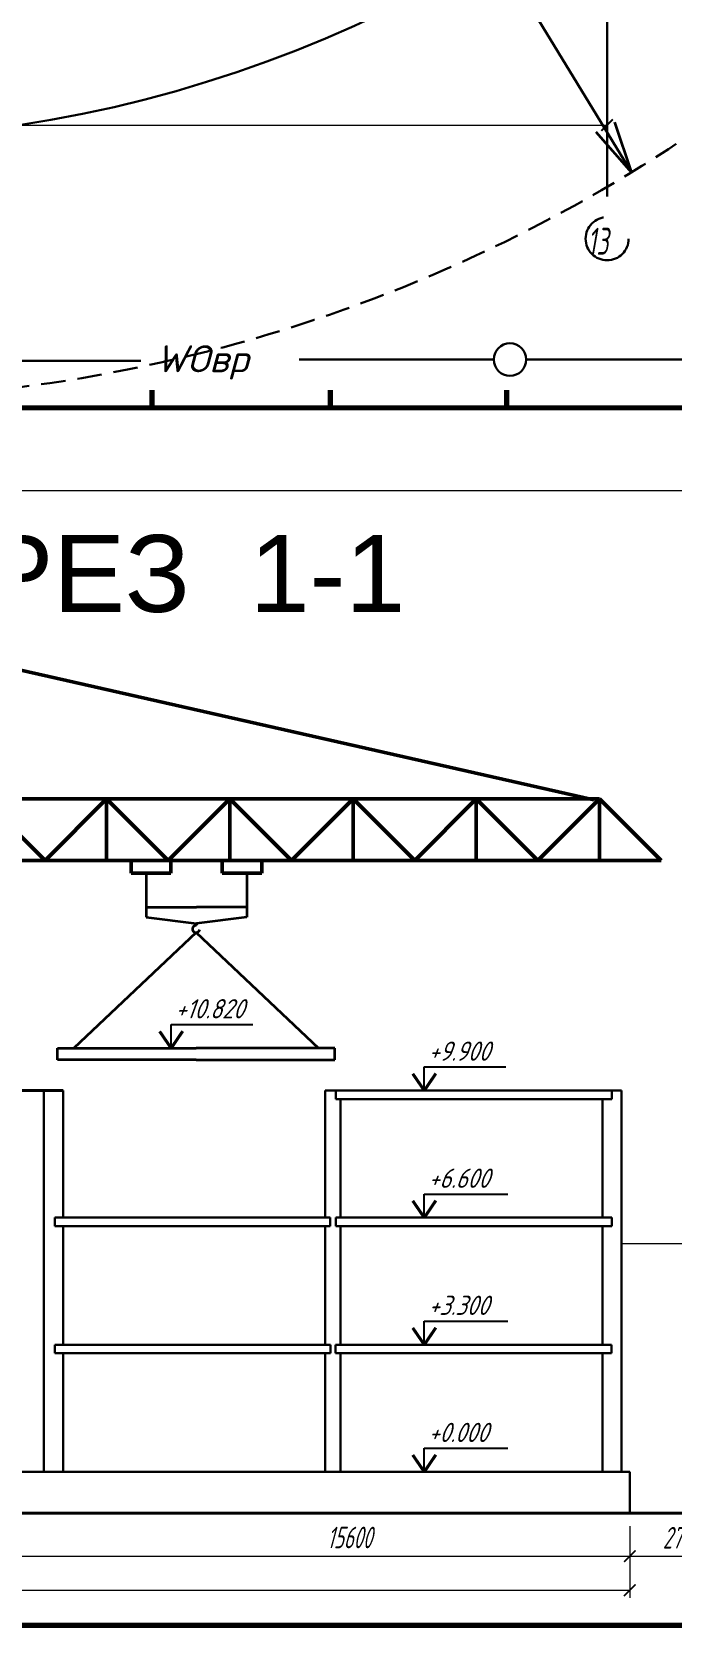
# Paper-space layout 'Layout2' of a CAD drawing. Header units: millimetres. Extents: x 15 to 830, y -5 to 579.
# Drawn here: x 352.8 to 436, y -5.4 to 201.4 of the extents above; entities that cross this region are included whole.
import ezdxf

# ---------------------------------------------------------------- set-up
doc = ezdxf.new("R2010")
doc.units = ezdxf.units.MM
for name, pattern in [('ACAD_ISO04W100', [30, 24, -3, 0, -3]), ('DASHDOT', [25.4, 12.7, -6.35, 0, -6.35]), ('HIDDEN2', [4.7625, 3.175, -1.5875])]:
    doc.linetypes.add(name, pattern=pattern)
for name, color, linetype, lineweight in [('0.25', 7, 'Continuous', 25), ('0.3', 7, 'Continuous', 30), ('0.35', 7, 'Continuous', 35), ('0.5', 7, 'Continuous', 50), ('0.7', 7, 'Continuous', 70), ('035', 7, 'Continuous', 35), ('Основная', 7, 'Continuous', 30), ('Размеры', 7, 'Continuous', 20), ('стены', 7, 'Continuous', 70), ('Текст', 7, 'Continuous', 0)]:
    doc.layers.add(name, color=color, linetype=linetype, lineweight=lineweight)
doc.layers.add('рамка', color=7, linetype='Continuous')
doc.styles.add('2.8', font='txt.shx', dxfattribs={"width": 0.6, "oblique": 15, "height": 2.8})
doc.styles.add('3.0', font='', dxfattribs={"width": 0.7, "oblique": 10, "height": 3.5})
doc.styles.add('ArialCyr', font='arial.ttf', dxfattribs={"oblique": 5})
doc.styles.add('EEW3.0', font='txt.shx', dxfattribs={"width": 0.8, "oblique": 20, "height": 3})
doc.styles.add('мой', font='txt.shx', dxfattribs={"width": 0.6, "oblique": 15, "height": 3.5})
doc.styles.get('3.0').set_extended_font_data('GOST type A')
doc.dimstyles.new('1   200', dxfattribs={"dimtxt": 2.8, "dimasz": 1.5, "dimexe": 1, "dimexo": 4, "dimgap": 1, "dimtad": 1, "dimdec": 0, "dimlfac": 200, "dimtxsty": '2.8', "dimblk": 'ARCHTICK', "dimcen": 3, "dimclrd": 256, "dimclre": 256, "dimclrt": 256, "dimadec": 0, "dimazin": 0, "dimtfac": 1, "dimtdec": 0, "dimtmove": 0, "dimatfit": 3, "dimfxl": 1, "dimlwd": 25, "dimlwe": -1, "dimarcsym": 0})

# ---------------------------------------------------------------- blocks, each defined once
blk = doc.blocks.new('_ArchTick')
at = {"layer": 'Размеры', "color": 0, "lineweight": 0, "const_width": 0.15}
blk.add_lwpolyline([(-0.5, -0.5), (0.5, 0.5)], dxfattribs=at)
blk = doc.blocks.new('*D23')
at = {"layer": '0.25', "lineweight": 15}
for p, q in [((55.83, 148.55), (55.83, 140.87)), ((526.37, 148.68), (526.37, 140.87)), ((526.37, 141.87), (55.83, 141.87))]:
    blk.add_line(p, q, dxfattribs=at)
at = {"layer": 'Defpoints', "color": 0, "lineweight": 20}
for p in [(55.83, 152.55), (526.37, 152.68), (55.83, 141.87)]:
    blk.add_point(p, dxfattribs=at)
at = {"layer": '0.25', "lineweight": 15, "xscale": 1.5, "yscale": 1.5, "zscale": 1.5, "rotation": 180}
blk.add_blockref('_ArchTick', (55.83, 141.87), dxfattribs=at)
at = {"layer": '0.25', "lineweight": 15, "xscale": 1.5, "yscale": 1.5, "zscale": 1.5}
blk.add_blockref('_ArchTick', (526.37, 141.87), dxfattribs=at)
at = {"layer": '0.25', "insert": (291.1, 144.27), "char_height": 2.8, "attachment_point": 5, "style": '2.8'}
blk.add_mtext('95500', dxfattribs=at)
blk = doc.blocks.new('*D9')
at = {"layer": 'Defpoints', "color": 0}
for p in [(240.48, 189.33), (427.53, 189.35), (427.53, 189.35)]:
    blk.add_point(p, dxfattribs=at)
at = {"layer": 'Основная', "lineweight": 15}
for p, q in [((240.48, 193.33), (240.48, 190.35)), ((427.53, 193.35), (427.53, 190.35)), ((240.48, 189.35), (427.53, 189.35))]:
    blk.add_line(p, q, dxfattribs=at)
at = {"layer": 'Основная', "lineweight": 15, "xscale": 1.5, "yscale": 1.5, "zscale": 1.5, "rotation": 180}
blk.add_blockref('_ArchTick', (240.48, 189.35), dxfattribs=at)
at = {"layer": 'Основная', "lineweight": 15, "xscale": 1.5, "yscale": 1.5, "zscale": 1.5}
blk.add_blockref('_ArchTick', (427.53, 189.35), dxfattribs=at)
at = {"layer": 'Основная', "lineweight": 20, "insert": (334, 191.75), "char_height": 2.8, "attachment_point": 5, "style": '2.8'}
blk.add_mtext('37100', dxfattribs=at)
blk = doc.blocks.new('*D55')
at = {"layer": '0.25', "lineweight": 15, "transparency": 16777216}
for p, q in [((348.95, 6.8), (348.95, 2.54)), ((430.47, 5.14), (430.47, 2.54)), ((348.95, 3.54), (430.47, 3.54))]:
    blk.add_line(p, q, dxfattribs=at)
at = {"layer": 'Defpoints', "color": 0, "transparency": 16777216}
for p in [(348.95, 10.8), (430.47, 9.14), (430.47, 3.54)]:
    blk.add_point(p, dxfattribs=at)
at = {"layer": '0.25', "lineweight": 15, "transparency": 16777216, "xscale": 1.5, "yscale": 1.5, "zscale": 1.5, "rotation": 180}
blk.add_blockref('_ArchTick', (348.95, 3.54), dxfattribs=at)
at = {"layer": '0.25', "lineweight": 15, "transparency": 16777216, "xscale": 1.5, "yscale": 1.5, "zscale": 1.5}
blk.add_blockref('_ArchTick', (430.47, 3.54), dxfattribs=at)
at = {"layer": '0.25', "transparency": 16777216, "insert": (394.07, 5.97), "char_height": 2.8, "attachment_point": 5, "style": '2.8'}
blk.add_mtext('15600', dxfattribs=at)
blk = doc.blocks.new('*D67')
at = {"layer": '0.25', "lineweight": 15}
for p, q in [((239.88, 5.14), (239.88, -1.88)), ((430.47, 5.14), (430.47, -1.88)), ((239.88, -0.88), (430.47, -0.88))]:
    blk.add_line(p, q, dxfattribs=at)
at = {"layer": 'Defpoints', "color": 0}
for p in [(239.88, 9.14), (430.47, 9.14), (430.47, -0.88)]:
    blk.add_point(p, dxfattribs=at)
at = {"layer": '0.25', "lineweight": 15, "xscale": 1.5, "yscale": 1.5, "zscale": 1.5, "rotation": 180}
blk.add_blockref('_ArchTick', (239.88, -0.88), dxfattribs=at)
at = {"layer": '0.25', "lineweight": 15, "xscale": 1.5, "yscale": 1.5, "zscale": 1.5}
blk.add_blockref('_ArchTick', (430.47, -0.88), dxfattribs=at)
at = {"layer": '0.25', "insert": (335.18, 1.52), "char_height": 2.8, "attachment_point": 5, "style": '2.8'}
blk.add_mtext('37500', dxfattribs=at)
blk = doc.blocks.new('*D69')
at = {"layer": '0.25', "lineweight": 15}
for p, q in [((430.47, 7.46), (430.47, 2.54)), ((443.88, 6.86), (443.88, 2.54)), ((430.47, 3.54), (443.88, 3.54))]:
    blk.add_line(p, q, dxfattribs=at)
at = {"layer": 'Defpoints', "color": 0, "lineweight": 20}
for p in [(430.47, 11.46), (443.88, 10.86), (443.88, 3.54)]:
    blk.add_point(p, dxfattribs=at)
at = {"layer": '0.25', "lineweight": 15, "xscale": 1.5, "yscale": 1.5, "zscale": 1.5, "rotation": 180}
blk.add_blockref('_ArchTick', (430.47, 3.54), dxfattribs=at)
at = {"layer": '0.25', "lineweight": 15, "xscale": 1.5, "yscale": 1.5, "zscale": 1.5}
blk.add_blockref('_ArchTick', (443.88, 3.54), dxfattribs=at)
at = {"layer": '0.25', "insert": (437.17, 5.94), "char_height": 2.8, "attachment_point": 5, "style": '2.8'}
blk.add_mtext('2700', dxfattribs=at)

psp = doc.layouts.new('Layout2')

# ---------------------------------------------------------------- linework, layer by layer
at = {"layer": '0.25', "color": 7}
for p, q in [((370.9156, 72.5588), (381.5145, 72.5588)), ((370.9156, 69.4945), (370.9156, 72.5588)), ((403.7869, 63.994), (403.7869, 67.0583)), ((403.7869, 67.0583), (414.3858, 67.0583)), ((403.7869, 50.5583), (414.6388, 50.5583)), ((403.7869, 47.494), (403.7869, 50.5583)), ((403.7869, 30.994), (403.7869, 34.0583)), ((403.7869, 34.0583), (414.6388, 34.0583)), ((403.7869, 17.5583), (414.6388, 17.5583)), ((403.7869, 14.494), (403.7869, 17.5583))]:
    psp.add_line(p, q, dxfattribs=at)
at = {"layer": '0.25', "color": 7, "linetype": 'Continuous'}
psp.add_line((403.7869, 14.494), (411.5718, 14.494), dxfattribs=at)
at = {"layer": '0.25'}
psp.add_line((411.5547, 14.494), (403.7869, 14.494), dxfattribs=at)
at = {"layer": '0.25', "color": 7, "const_width": 0.4}
for points in [[(370.9156, 69.4945), (369.4156, 71.6834)], [(370.9156, 69.4945), (372.4156, 71.7088)], [(403.7869, 63.994), (402.2869, 66.1829)], [(403.7869, 63.994), (405.2869, 66.2083)], [(403.7869, 47.494), (402.2869, 49.6829)], [(403.7869, 47.494), (405.2869, 49.7083)], [(403.7869, 30.994), (402.2869, 33.1829)], [(403.7869, 30.994), (405.2869, 33.2083)], [(403.7869, 14.494), (402.2869, 16.6829)], [(403.7869, 14.494), (405.2869, 16.7083)]]:
    psp.add_lwpolyline(points, dxfattribs=at)
at = {"layer": '0.3', "linetype": 'ACAD_ISO04W100'}
psp.add_line((427.5126, 324.4528), (427.528, 177.3841), dxfattribs=at)
at = {"layer": '0.3', "lineweight": 9}
for p, q in [((378.6834, 69.4945), (370.9156, 69.4945)), ((411.5547, 63.994), (403.7869, 63.994)), ((411.5547, 47.494), (403.7869, 47.494)), ((411.5547, 30.994), (403.7869, 30.994))]:
    psp.add_line(p, q, dxfattribs=at)
at = {"layer": '0.3'}
for p, q in [((354.3867, 63.994), (354.3867, 14.494)), ((356.8867, 63.994), (356.8867, 47.494)), ((390.9167, 63.994), (390.9167, 47.494)), ((392.9167, 62.8834), (392.9167, 47.494)), ((426.9321, 62.8834), (426.9321, 47.494)), ((428.1249, 63.994), (428.1249, 62.8834)), ((429.4167, 63.994), (429.4167, 14.494)), ((426.9321, 46.3834), (426.9321, 30.994)), ((428.1249, 47.494), (428.1249, 46.3834)), ((356.8867, 29.8834), (356.8867, 14.494)), ((390.9167, 29.8834), (390.9167, 14.494)), ((392.9167, 29.8834), (392.9167, 14.494)), ((426.9321, 29.8834), (426.9321, 14.494)), ((428.0792, 30.994), (428.0792, 29.8834)), ((430.4734, 14.494), (430.4734, 9.144))]:
    psp.add_line(p, q, dxfattribs=at)
at = {"layer": '0.3', "lineweight": 30}
for p, q in [((392.2791, 63.994), (392.2791, 62.8834)), ((355.8212, 47.494), (355.8212, 46.3834)), ((356.8867, 46.3834), (356.8867, 30.994)), ((390.9167, 46.3834), (390.9167, 30.994)), ((391.5762, 47.494), (391.5762, 46.3834)), ((392.2791, 47.494), (392.2791, 46.3834)), ((392.9167, 46.3834), (392.9167, 30.994)), ((355.8206, 30.994), (355.8206, 29.8834)), ((391.6251, 30.994), (391.6251, 29.8834)), ((392.2495, 30.994), (392.2495, 29.8834))]:
    psp.add_line(p, q, dxfattribs=at)
at = {"layer": '0.3', "lineweight": 15}
psp.add_line((429.4167, 44.144), (519.869, 44.144), dxfattribs=at)
at = {"layer": '0.3', "linetype": 'DASHDOT'}
psp.add_circle((427.528, 174.587), 2.7971, dxfattribs=at)
at = {"layer": '0.3', "linetype": 'HIDDEN2'}
psp.add_arc((325.5731, 355.5113), 201.8341, 269.997353, 60.496633, dxfattribs=at)
at = {"layer": '0.3', "lineweight": 30}
psp.add_arc((325.5638, 355.3825), 168, 270, 90, dxfattribs=at)
at = {"layer": '0.35', "lineweight": 35}
for p, q in [((325.6175, 355.5422), (430.7495, 183.1514)), ((430.7495, 183.1514), (426.1235, 188.4274)), ((430.7495, 183.1514), (428.5343, 189.7374))]:
    psp.add_line(p, q, dxfattribs=at)
at = {"layer": '0.5', "color": 7, "linetype": 'Continuous', "lineweight": 50}
for p, q in [((425.7878, 101.7335), (304.7787, 129.1404)), ((314.5377, 101.8779), (426.5377, 101.8779)), ((346.5377, 101.8779), (354.5377, 93.8779)), ((354.5377, 93.8779), (362.5377, 101.8779)), ((362.5377, 101.8779), (370.5377, 93.8779)), ((362.5377, 101.8779), (362.5377, 93.8779)), ((370.5377, 93.8779), (378.5377, 101.8779)), ((378.5377, 101.8779), (378.5377, 93.8779)), ((378.5377, 101.8779), (386.5377, 93.8779)), ((386.5377, 93.8779), (394.5377, 101.8779)), ((394.5377, 101.8779), (402.5377, 93.8779)), ((394.5377, 101.8779), (394.5377, 93.8779)), ((402.5377, 93.8779), (410.5377, 101.8779)), ((410.5377, 101.8779), (410.5377, 93.8779)), ((410.5377, 101.8779), (418.5377, 93.8779)), ((418.5377, 93.8779), (426.5377, 101.8779)), ((426.5377, 101.8779), (426.5377, 93.8779)), ((426.5377, 101.8779), (434.5377, 93.8779)), ((315.8155, 93.8779), (434.5377, 93.8779)), ((371.7549, 93.8779), (365.0892, 93.8779)), ((370.8641, 93.8779), (365.7237, 93.8779)), ((365.7237, 93.8779), (365.7237, 92.2244)), ((370.8641, 92.2244), (370.8641, 93.8779)), ((382.6702, 93.8779), (377.5298, 93.8779)), ((377.5298, 93.8779), (377.5298, 92.2244)), ((382.6702, 92.2244), (382.6702, 93.8779)), ((365.7237, 92.2244), (370.8641, 92.2244)), ((377.5298, 92.2244), (382.6702, 92.2244))]:
    psp.add_line(p, q, dxfattribs=at)
at = {"layer": '0.7'}
for p, q in [((55.8258, 152.5494), (526.3775, 152.6816)), ((14.5093, -5.4094), (830.1493, -5.4094))]:
    psp.add_line(p, q, dxfattribs=at)
at = {"layer": '035', "color": 7, "lineweight": 35}
for p, q in [((367.6491, 92.2244), (367.6491, 87.7841)), ((380.7449, 92.2244), (380.7449, 87.7841)), ((367.6491, 87.7841), (367.6491, 86.4905)), ((367.6491, 87.7841), (374.197, 87.7841)), ((380.7449, 87.7841), (374.197, 87.7841)), ((380.7449, 87.7841), (380.7449, 86.4905)), ((367.6491, 86.4905), (374.197, 85.6766)), ((380.7449, 86.4905), (374.197, 85.6766)), ((374.197, 85.6766), (374.197, 85.4479)), ((374.1489, 84.4945), (358.2965, 69.4945)), ((374.1489, 84.4945), (390.0479, 69.4945)), ((356.1479, 67.9945), (356.1479, 69.4945)), ((356.1479, 69.4945), (374.1489, 69.4945)), ((392.1498, 69.4945), (374.1489, 69.4945)), ((392.1498, 67.9945), (392.1498, 69.4945)), ((374.1489, 67.9945), (356.1479, 67.9945)), ((374.1489, 67.9945), (392.1498, 67.9945))]:
    psp.add_line(p, q, dxfattribs=at)
psp.add_arc((374.1489, 84.9724), 0.4779, 84.224775, 349.788215, dxfattribs=at)
at = {"layer": 'Основная', "color": 7, "linetype": 'Continuous', "lineweight": 30}
for p, q in [((319.6621, 158.7298), (366.9955, 158.7298)), ((387.5242, 158.9), (412.8077, 158.9)), ((417.0206, 158.9), (459.4215, 158.9)), ((397.7178, 63.994), (429.4167, 63.994)), ((397.7178, 62.8834), (428.1249, 62.8834)), ((397.7178, 47.494), (428.1249, 47.494)), ((397.7178, 46.3834), (428.1249, 46.3834)), ((397.7178, 30.994), (428.0792, 30.994)), ((397.7178, 29.8834), (428.0792, 29.8834)), ((397.7178, 14.494), (430.4734, 14.494))]:
    psp.add_line(p, q, dxfattribs=at)
psp.add_circle((414.9141, 158.9), 2.1065, dxfattribs=at)
at = {"layer": 'Размеры', "color": 7, "linetype": 'Continuous', "lineweight": 25}
for p, q in [((370.9156, 69.4945), (378.7005, 69.4945)), ((403.7869, 63.994), (411.5718, 63.994)), ((403.7869, 47.494), (411.5718, 47.494)), ((403.7869, 30.994), (411.5718, 30.994))]:
    psp.add_line(p, q, dxfattribs=at)
at = {"layer": 'стены', "color": 7, "linetype": 'Continuous', "lineweight": 70}
for p, q in [((368.3848, 154.937), (368.3848, 152.7219)), ((368.3848, 154.937), (368.3848, 152.7219)), ((391.5458, 154.937), (391.5458, 152.7219)), ((414.4775, 154.937), (414.4775, 152.7219)), ((414.4775, 154.937), (414.4775, 152.7219))]:
    psp.add_line(p, q, dxfattribs=at)
at = {"layer": 'стены', "color": 7, "linetype": 'Continuous', "lineweight": 40}
for p, q in [((240.8867, 63.994), (356.8867, 63.994)), ((226.3993, 9.144), (441.9044, 9.144))]:
    psp.add_line(p, q, dxfattribs=at)
at = {"layer": 'стены', "color": 7, "linetype": 'Continuous', "lineweight": 30}
for p, q in [((390.9167, 63.994), (397.7178, 63.994)), ((392.2791, 62.8834), (397.7178, 62.8834)), ((355.8212, 47.494), (391.5762, 47.494)), ((355.8212, 46.3834), (391.5762, 46.3834)), ((392.2791, 47.494), (397.7178, 47.494)), ((392.2791, 46.3834), (397.7178, 46.3834)), ((355.8206, 30.994), (391.6251, 30.994)), ((355.8206, 29.8834), (391.6251, 29.8834)), ((392.2495, 30.994), (397.7178, 30.994)), ((392.2495, 29.8834), (397.7178, 29.8834)), ((333.709, 14.494), (397.7178, 14.494))]:
    psp.add_line(p, q, dxfattribs=at)

# ---------------------------------------------------------------- texts
at = {"layer": '0.3', "linetype": 'DASHDOT', "style": '3.0', "oblique": 10, "width": 0.8}
psp.add_text('13', height=3.5, dxfattribs=at).set_placement((424.9994, 172.5132))
at = {"layer": 'Размеры', "color": 7, "style": 'EEW3.0', "oblique": 20, "width": 0.8}
for s, p in [('+10.820', (371.4326, 73.3626)), ('+9.900', (404.3039, 67.8621)), ('+6.600', (404.3039, 51.3621)), ('+3.300', (404.3039, 34.8621)), ('+0.000', (404.3039, 18.3621))]:
    psp.add_text(s, height=2.5, dxfattribs=at).set_placement(p)
at = {"layer": 'рамка', "color": 7, "style": 'мой', "oblique": 15}
psp.add_text('WОвр', height=3.5, dxfattribs=at).set_placement((368.9363, 157.2532))
at = {"layer": 'Текст', "color": 7, "linetype": 'Continuous', "lineweight": 70, "style": 'ArialCyr'}
psp.add_text('РАЗРЕЗ  1-1', height=10, dxfattribs=at).set_placement((319.2258, 126.1313))

# ---------------------------------------------------------------- dimensions: what is measured, and where the dimension line sits
at = {"layer": '0.25'}
for base, p1, p2, text, override, picture, middle in [((55.8258, 141.8748), (526.3721, 152.6816), (55.8258, 152.5494), '95500', {"dimlwd": 15, "dimlwe": 15}, '*D23', (291.1016, 141.8748)), ((430.4734, 3.5412), (348.9527, 10.802), (430.4734, 9.144), '15600', {"dimtmove": 2, "dimlwd": 15, "dimlwe": 15}, '*D55', (394.0673, 5.9657))]:
    dim = psp.add_linear_dim(base=base, p1=p1, p2=p2, text=text, dimstyle='1   200', override=override, dxfattribs=at)
    dim.commit()
    dim.dimension.update_dxf_attribs({"geometry": picture, "text_midpoint": middle, "dimtype": 160})
for base, p1, p2, text, override, picture, middle in [((443.8754, 3.5412), (430.4734, 11.4641), (443.8754, 10.8619), '2700', {"dimlwd": 15, "dimlwe": 15}, '*D69', (437.1744, 5.9412)), ((430.4734, -0.8842), (239.8802, 9.144), (430.4734, 9.144), '37500', {"dimtmove": 1, "dimlwd": 15, "dimlwe": 15}, '*D67', (335.1768, 1.5158))]:
    dim = psp.add_linear_dim(base=base, p1=p1, p2=p2, text=text, dimstyle='1   200', override=override, dxfattribs=at)
    dim.commit()
    dim.dimension.update_dxf_attribs({"geometry": picture, "text_midpoint": middle})
at = {"layer": 'Основная', "lineweight": 20}
dim = psp.add_linear_dim(base=(427.5267, 189.3511), p1=(240.4813, 189.3315), p2=(427.5267, 189.3511), text='37100', dimstyle='1   200', override={"dimlwd": 15, "dimlwe": 15}, dxfattribs=at)
dim.commit()
dim.dimension.update_dxf_attribs({"geometry": '*D9', "text_midpoint": (334.004, 191.7511)})

doc.saveas('drawing.dxf')
